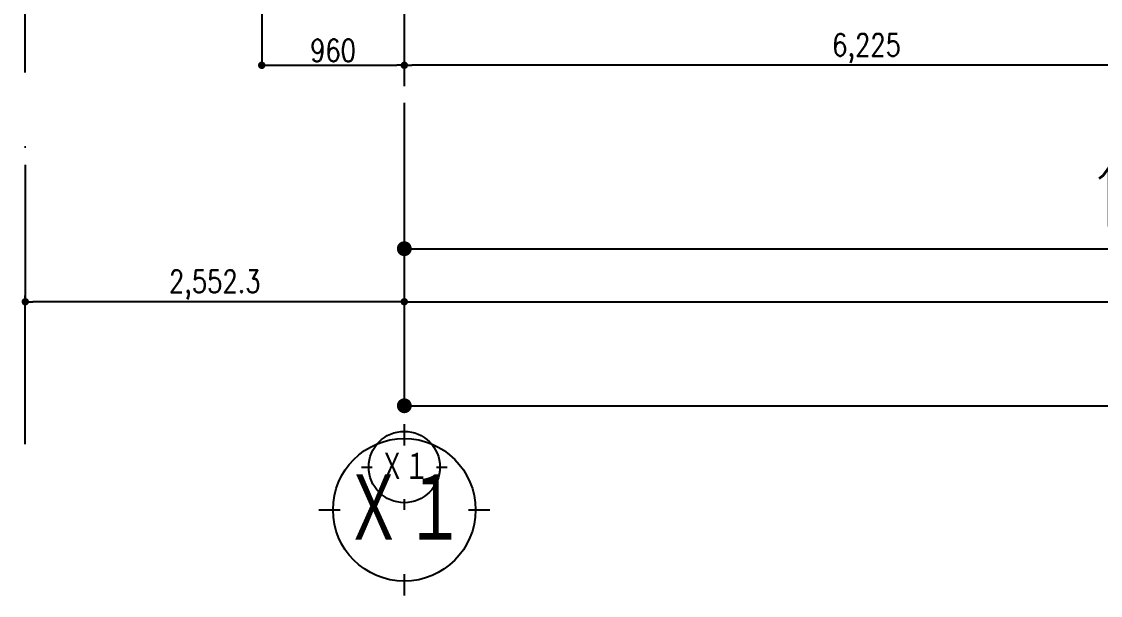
# Model space of a CAD drawing. Header units: millimetres. Extents: x 15495 to 166182, y -39946 to 18307.
# Drawn here: x 27463 to 34728, y -39255 to -35393 of the extents above; entities that cross this region are included whole.
import ezdxf
from ezdxf.enums import TextEntityAlignment as Align

# ---------------------------------------------------------------- set-up
doc = ezdxf.new("R2010")
doc.units = ezdxf.units.MM
doc.header["$LTSCALE"] = 1000
doc.linetypes.add('CENTER', pattern=[2, 1.25, -0.25, 0.25, -0.25])
doc.linetypes.add('DIVIDEX2', pattern=[2.5, 1, -0.5, 0, -0.5, 0, -0.5])
doc.layers.get('0').update_dxf_attribs({"linetype": 'CONTINUOUS'})
for name, color, linetype in [('1F-A_SITE-100', 1, 'DIVIDEX2'), ('1F-A_SITE-50', 1, 'DIVIDEX2'), ('1F-E_DIM-100', 3, 'CONTINUOUS'), ('1F-E_DIM-50', 3, 'CONTINUOUS'), ('1F-E_GRID-100', 1, 'CENTER'), ('1F-E_GRID-50', 1, 'CENTER')]:
    doc.layers.add(name, color=color, linetype=linetype)
doc.styles.add('DIM', font='romans.shx', dxfattribs={"width": 0.8, "bigfont": 'bigfont.shx'})
doc.styles.get("Standard").update_dxf_attribs({"font": 'txt.shx', "bigfont": 'bigfont.shx'})
doc.dimstyles.new('DIM100_4_3', dxfattribs={"dimscale": 100, "dimtxt": 4, "dimasz": 1, "dimexe": 0, "dimexo": 1, "dimgap": 0.5, "dimtad": 1, "dimdec": 1, "dimdsep": 46, "dimlunit": 6, "dimtxsty": 'DIM', "dimblk1": 'DOT', "dimblk2": 'DOT', "dimsah": 1, "dimcen": 1, "dimclrd": 256, "dimclre": 256, "dimclrt": 256, "dimadec": 0, "dimazin": 0, "dimtfac": 1, "dimtdec": 1, "dimtix": 1, "dimtmove": 2, "dimatfit": 3, "dimldrblk": 'DOT', "dimfxl": 1, "dimtvp": 0.833333, "dimtolj": 1, "dimarcsym": 0})
doc.dimstyles.new('DIM50_3_3', dxfattribs={"dimscale": 50, "dimtxt": 3, "dimasz": 1, "dimexe": 0, "dimexo": 1, "dimgap": 0.5, "dimtad": 1, "dimdec": 1, "dimdsep": 46, "dimlunit": 6, "dimtxsty": 'DIM', "dimblk1": 'DOT', "dimblk2": 'DOT', "dimsah": 1, "dimcen": 1, "dimclrd": 256, "dimclre": 256, "dimclrt": 256, "dimadec": 0, "dimazin": 0, "dimtfac": 1, "dimtdec": 1, "dimtix": 1, "dimtmove": 2, "dimatfit": 3, "dimldrblk": 'DOT', "dimfxl": 1, "dimtvp": 0.833333, "dimtolj": 1, "dimarcsym": 0})
doc.dimstyles.new('DIM50_4_3', dxfattribs={"dimscale": 50, "dimtxt": 4, "dimasz": 1, "dimexe": 0, "dimexo": 1, "dimgap": 0.5, "dimtad": 1, "dimdec": 1, "dimdsep": 46, "dimlunit": 6, "dimtxsty": 'DIM', "dimblk1": 'DOT', "dimblk2": 'DOT', "dimsah": 1, "dimcen": 1, "dimclrd": 256, "dimclre": 256, "dimclrt": 256, "dimadec": 0, "dimazin": 0, "dimtfac": 1, "dimtdec": 1, "dimtix": 1, "dimtmove": 2, "dimatfit": 3, "dimldrblk": 'DOT', "dimfxl": 1, "dimtvp": 0.833333, "dimtolj": 1, "dimarcsym": 0})
doc.dimstyles.new('DIM50_5_3', dxfattribs={"dimscale": 50, "dimtxt": 5, "dimasz": 1, "dimexe": 0, "dimexo": 1, "dimgap": 0.5, "dimtad": 1, "dimdec": 1, "dimdsep": 46, "dimlunit": 6, "dimtxsty": 'DIM', "dimblk1": 'DOT', "dimblk2": 'DOT', "dimsah": 1, "dimcen": 1, "dimclrd": 256, "dimclre": 256, "dimclrt": 256, "dimadec": 0, "dimazin": 0, "dimtfac": 1, "dimtdec": 1, "dimtix": 1, "dimtmove": 2, "dimatfit": 3, "dimldrblk": 'DOT', "dimfxl": 1, "dimtvp": 0.833333, "dimtolj": 1, "dimarcsym": 0})

# ---------------------------------------------------------------- blocks, each defined once
blk = doc.blocks.new('DOT')
at = {"color": 0, "linetype": 'ByBlock'}
blk.add_line((-0.5, 0), (-1, 0), dxfattribs=at)
at = {"color": 0, "linetype": 'ByBlock', "const_width": 0.5}
blk.add_lwpolyline([(-0.25, 0, 1), (0.25, 0, 1)], format="xyb", close=True, dxfattribs=at)
blk = doc.blocks.new('*D921')
at = {"layer": '1F-E_DIM-100', "lineweight": -2}
for p, q in [((30040.7, -36321.7), (30040.7, -37978.7)), ((56440.7, -36321.7), (56440.7, -37978.7)), ((30140.7, -37978.7), (56340.7, -37978.7))]:
    blk.add_line(p, q, dxfattribs=at)
at = {"layer": '1F-E_DIM-100', "lineweight": -2, "xscale": 100, "yscale": 100, "zscale": 100, "rotation": 180}
blk.add_blockref('DOT', (30040.7, -37978.7), dxfattribs=at)
at = {"layer": '1F-E_DIM-100', "lineweight": -2, "xscale": 100, "yscale": 100, "zscale": 100}
blk.add_blockref('DOT', (56440.7, -37978.7), dxfattribs=at)
at = {"layer": '1F-E_DIM-100', "insert": (43240.7, -37690.6), "char_height": 400, "attachment_point": 5, "style": 'DIM'}
blk.add_mtext('\\A1;26,400', dxfattribs=at)
blk = doc.blocks.new('_DOT')
at = {"color": 0, "linetype": 'ByBlock'}
blk.add_line((-0.5, 0), (-1, 0), dxfattribs=at)
at = {"color": 0, "linetype": 'ByBlock', "const_width": 0.5}
blk.add_lwpolyline([(-0.25, 0, 1), (0.25, 0, 1)], format="xyb", close=True, dxfattribs=at)
blk = doc.blocks.new('*D915')
at = {"layer": '1F-E_DIM-100', "lineweight": -2}
for p, q in [((30040.7, -36321.7), (30040.7, -36921.7)), ((40740.7, -36321.7), (40740.7, -36921.7)), ((30140.7, -36921.7), (40640.7, -36921.7))]:
    blk.add_line(p, q, dxfattribs=at)
at = {"layer": '1F-E_DIM-100', "lineweight": -2, "xscale": 100, "yscale": 100, "zscale": 100, "rotation": 180}
blk.add_blockref('DOT', (30040.7, -36921.7), dxfattribs=at)
at = {"layer": '1F-E_DIM-100', "lineweight": -2, "xscale": 100, "yscale": 100, "zscale": 100}
blk.add_blockref('DOT', (40740.7, -36921.7), dxfattribs=at)
at = {"layer": '1F-E_DIM-100', "insert": (35390.7, -36633.6), "char_height": 400, "attachment_point": 5, "style": 'DIM'}
blk.add_mtext('\\A1;10,700', dxfattribs=at)
blk = doc.blocks.new('*D877')
at = {"layer": '1F-E_DIM-50', "lineweight": -2}
for p, q in [((30040.7, -36628.7), (30040.7, -37978.7)), ((56440.7, -36628.7), (56440.7, -37978.7)), ((30090.7, -37978.7), (56390.7, -37978.7))]:
    blk.add_line(p, q, dxfattribs=at)
at = {"layer": '1F-E_DIM-50', "lineweight": -2, "xscale": 50, "yscale": 50, "zscale": 50, "rotation": 180}
blk.add_blockref('DOT', (30040.7, -37978.7), dxfattribs=at)
at = {"layer": '1F-E_DIM-50', "lineweight": -2, "xscale": 50, "yscale": 50, "zscale": 50}
blk.add_blockref('DOT', (56440.7, -37978.7), dxfattribs=at)
at = {"layer": '1F-E_DIM-50', "insert": (43240.7, -37804.9), "char_height": 250, "attachment_point": 5, "style": 'DIM'}
blk.add_mtext('\\A1;26,400', dxfattribs=at)
blk = doc.blocks.new('*D871')
at = {"layer": '1F-E_DIM-50', "lineweight": -2}
for p, q in [((30040.7, -35637.4), (30040.7, -35687.4)), ((36265.7, -35637.4), (36265.7, -35687.4)), ((36215.7, -35687.4), (30090.7, -35687.4))]:
    blk.add_line(p, q, dxfattribs=at)
at = {"layer": '1F-E_DIM-50', "lineweight": -2, "xscale": 50, "yscale": 50, "zscale": 50, "rotation": 180}
blk.add_blockref('DOT', (30040.7, -35687.4), dxfattribs=at)
at = {"layer": '1F-E_DIM-50', "lineweight": -2, "xscale": 50, "yscale": 50, "zscale": 50}
blk.add_blockref('DOT', (36265.7, -35687.4), dxfattribs=at)
at = {"layer": '1F-E_DIM-50', "insert": (33153.2, -35573.1), "char_height": 150, "attachment_point": 5, "style": 'DIM'}
blk.add_mtext('\\A1;6,225', dxfattribs=at)
blk = doc.blocks.new('*D870')
at = {"layer": '1F-E_DIM-50', "lineweight": -2}
for p, q in [((40740.7, -36337.3), (40740.7, -37278.7)), ((30040.7, -36628.7), (30040.7, -37278.7)), ((30090.7, -37278.7), (40690.7, -37278.7))]:
    blk.add_line(p, q, dxfattribs=at)
at = {"layer": '1F-E_DIM-50', "lineweight": -2, "xscale": 50, "yscale": 50, "zscale": 50, "rotation": 180}
blk.add_blockref('DOT', (30040.7, -37278.7), dxfattribs=at)
at = {"layer": '1F-E_DIM-50', "lineweight": -2, "xscale": 50, "yscale": 50, "zscale": 50}
blk.add_blockref('DOT', (40740.7, -37278.7), dxfattribs=at)
at = {"layer": '1F-E_DIM-50', "insert": (35390.7, -37134.7), "char_height": 200, "attachment_point": 5, "style": 'DIM'}
blk.add_mtext('\\A1;10,700', dxfattribs=at)
blk = doc.blocks.new('*D874')
at = {"layer": '1F-E_DIM-50', "lineweight": -2}
for p, q in [((27488.4, -36356.9), (27488.4, -37278.7)), ((30040.7, -37132.4), (30040.7, -37278.7)), ((29990.7, -37278.7), (27538.4, -37278.7))]:
    blk.add_line(p, q, dxfattribs=at)
at = {"layer": '1F-E_DIM-50', "lineweight": -2, "xscale": 50, "yscale": 50, "zscale": 50, "rotation": 180}
blk.add_blockref('DOT', (27488.4, -37278.7), dxfattribs=at)
at = {"layer": '1F-E_DIM-50', "lineweight": -2, "xscale": 50, "yscale": 50, "zscale": 50}
blk.add_blockref('DOT', (30040.7, -37278.7), dxfattribs=at)
at = {"layer": '1F-E_DIM-50', "insert": (28764.5, -37164.5), "char_height": 150, "attachment_point": 5, "style": 'DIM'}
blk.add_mtext('\\A1;2,552.3', dxfattribs=at)
blk = doc.blocks.new('*D876')
at = {"layer": '1F-E_DIM-50', "lineweight": -2}
for p, q in [((29080.7, -35000.9), (29080.7, -35687.4)), ((30040.7, -35116.5), (30040.7, -35687.4)), ((29130.7, -35687.4), (29990.7, -35687.4))]:
    blk.add_line(p, q, dxfattribs=at)
at = {"layer": '1F-E_DIM-50', "lineweight": -2, "xscale": 50, "yscale": 50, "zscale": 50, "rotation": 180}
blk.add_blockref('DOT', (29080.7, -35687.4), dxfattribs=at)
at = {"layer": '1F-E_DIM-50', "lineweight": -2, "xscale": 50, "yscale": 50, "zscale": 50}
blk.add_blockref('DOT', (30040.7, -35687.4), dxfattribs=at)
at = {"layer": '1F-E_DIM-50', "insert": (29560.7, -35587.4), "char_height": 150, "attachment_point": 5, "style": 'DIM'}
blk.add_mtext('\\A1;960', dxfattribs=at)
blk = doc.blocks.new('1F-BLOCK_100')
at = {"layer": '1F-A_SITE-100'}
blk.add_line((-2553.09, -3657.71), (-2549.38, 10900.29), dxfattribs=at)
at = {"layer": '1F-E_GRID-100'}
blk.add_line((0, 18500), (0, -3400), dxfattribs=at)
at = {"layer": '1F-E_GRID-100', "color": 3, "linetype": 'Continuous'}
for p, q in [((0, -3524), (0, -3668)), ((-576, -4100), (-432, -4100)), ((432, -4100), (576, -4100)), ((0, -4532), (0, -4676))]:
    blk.add_line(p, q, dxfattribs=at)
blk.add_circle((0, -4100), 480, dxfattribs=at)
at = {"layer": '1F-E_GRID-100', "color": 3, "linetype": 'Continuous', "width": 0.75}
blk.add_text('Ｘ１', height=500, dxfattribs=at).set_placement((0, -4100), align=Align.MIDDLE)
at = {"layer": '1F-E_DIM-100'}
for base, p2, picture, middle in [((26400, -3400), (26400, -1642.97), '*D921', (13200, -3111.9)), ((10700, -2342.97), (10700, -1642.97), '*D915', (5350, -2054.88))]:
    dim = blk.add_linear_dim(base=base, p1=(0, -1642.97), p2=p2, dimstyle='DIM100_4_3', dxfattribs=at)
    dim.commit()
    dim.dimension.update_dxf_attribs({"geometry": picture, "text_midpoint": middle, "insert": (-30040.71, 34578.74)})
blk = doc.blocks.new('1F-BLOCK_50')
at = {"layer": '1F-A_SITE-50'}
blk.add_line((-2553.09, -3657.71), (-2549.98, 10899.99), dxfattribs=at)
at = {"layer": '1F-E_GRID-50'}
blk.add_line((0, 16639.66), (0, -3400), dxfattribs=at)
at = {"layer": '1F-E_GRID-50', "color": 3, "linetype": 'Continuous'}
for p, q in [((0, -3524), (0, -3596)), ((-288, -3812), (-216, -3812)), ((216, -3812), (288, -3812)), ((0, -4028), (0, -4100))]:
    blk.add_line(p, q, dxfattribs=at)
blk.add_circle((0, -3812), 240, dxfattribs=at)
at = {"layer": '1F-E_GRID-50', "color": 3, "linetype": 'Continuous', "width": 0.75}
blk.add_text('Ｘ１', height=200, dxfattribs=at).set_placement((0, -3812), align=Align.MIDDLE)
at = {"layer": '1F-E_DIM-50'}
for base, p1, p2, dimstyle, picture, middle in [((0, -1108.67), (-960, -372.15), (0, -487.74), 'DIM50_3_3', '*D876', (-480, -1008.67)), ((0, -1108.67), (6225, -1108.67), (0, -1108.67), 'DIM50_3_3', '*D871', (3112.5, -994.38)), ((-2552.32, -2700), (0, -2503.67), (-2552.32, -1728.2), 'DIM50_3_3', '*D874', (-1276.16, -2585.71)), ((10700, -2700), (0, -2000), (10700, -1708.58), 'DIM50_4_3', '*D870', (5350, -2555.95)), ((26400, -3400), (0, -2000), (26400, -2000), 'DIM50_5_3', '*D877', (13200, -3226.19))]:
    dim = blk.add_linear_dim(base=base, p1=p1, p2=p2, dimstyle=dimstyle, dxfattribs=at)
    dim.commit()
    dim.dimension.update_dxf_attribs({"geometry": picture, "text_midpoint": middle, "insert": (-30040.71, 34578.74)})

msp = doc.modelspace()

# ---------------------------------------------------------------- block references
for name in ['1F-BLOCK_100', '1F-BLOCK_50']:
    msp.add_blockref(name, (30040.7, -34578.7))

doc.saveas('drawing.dxf')
